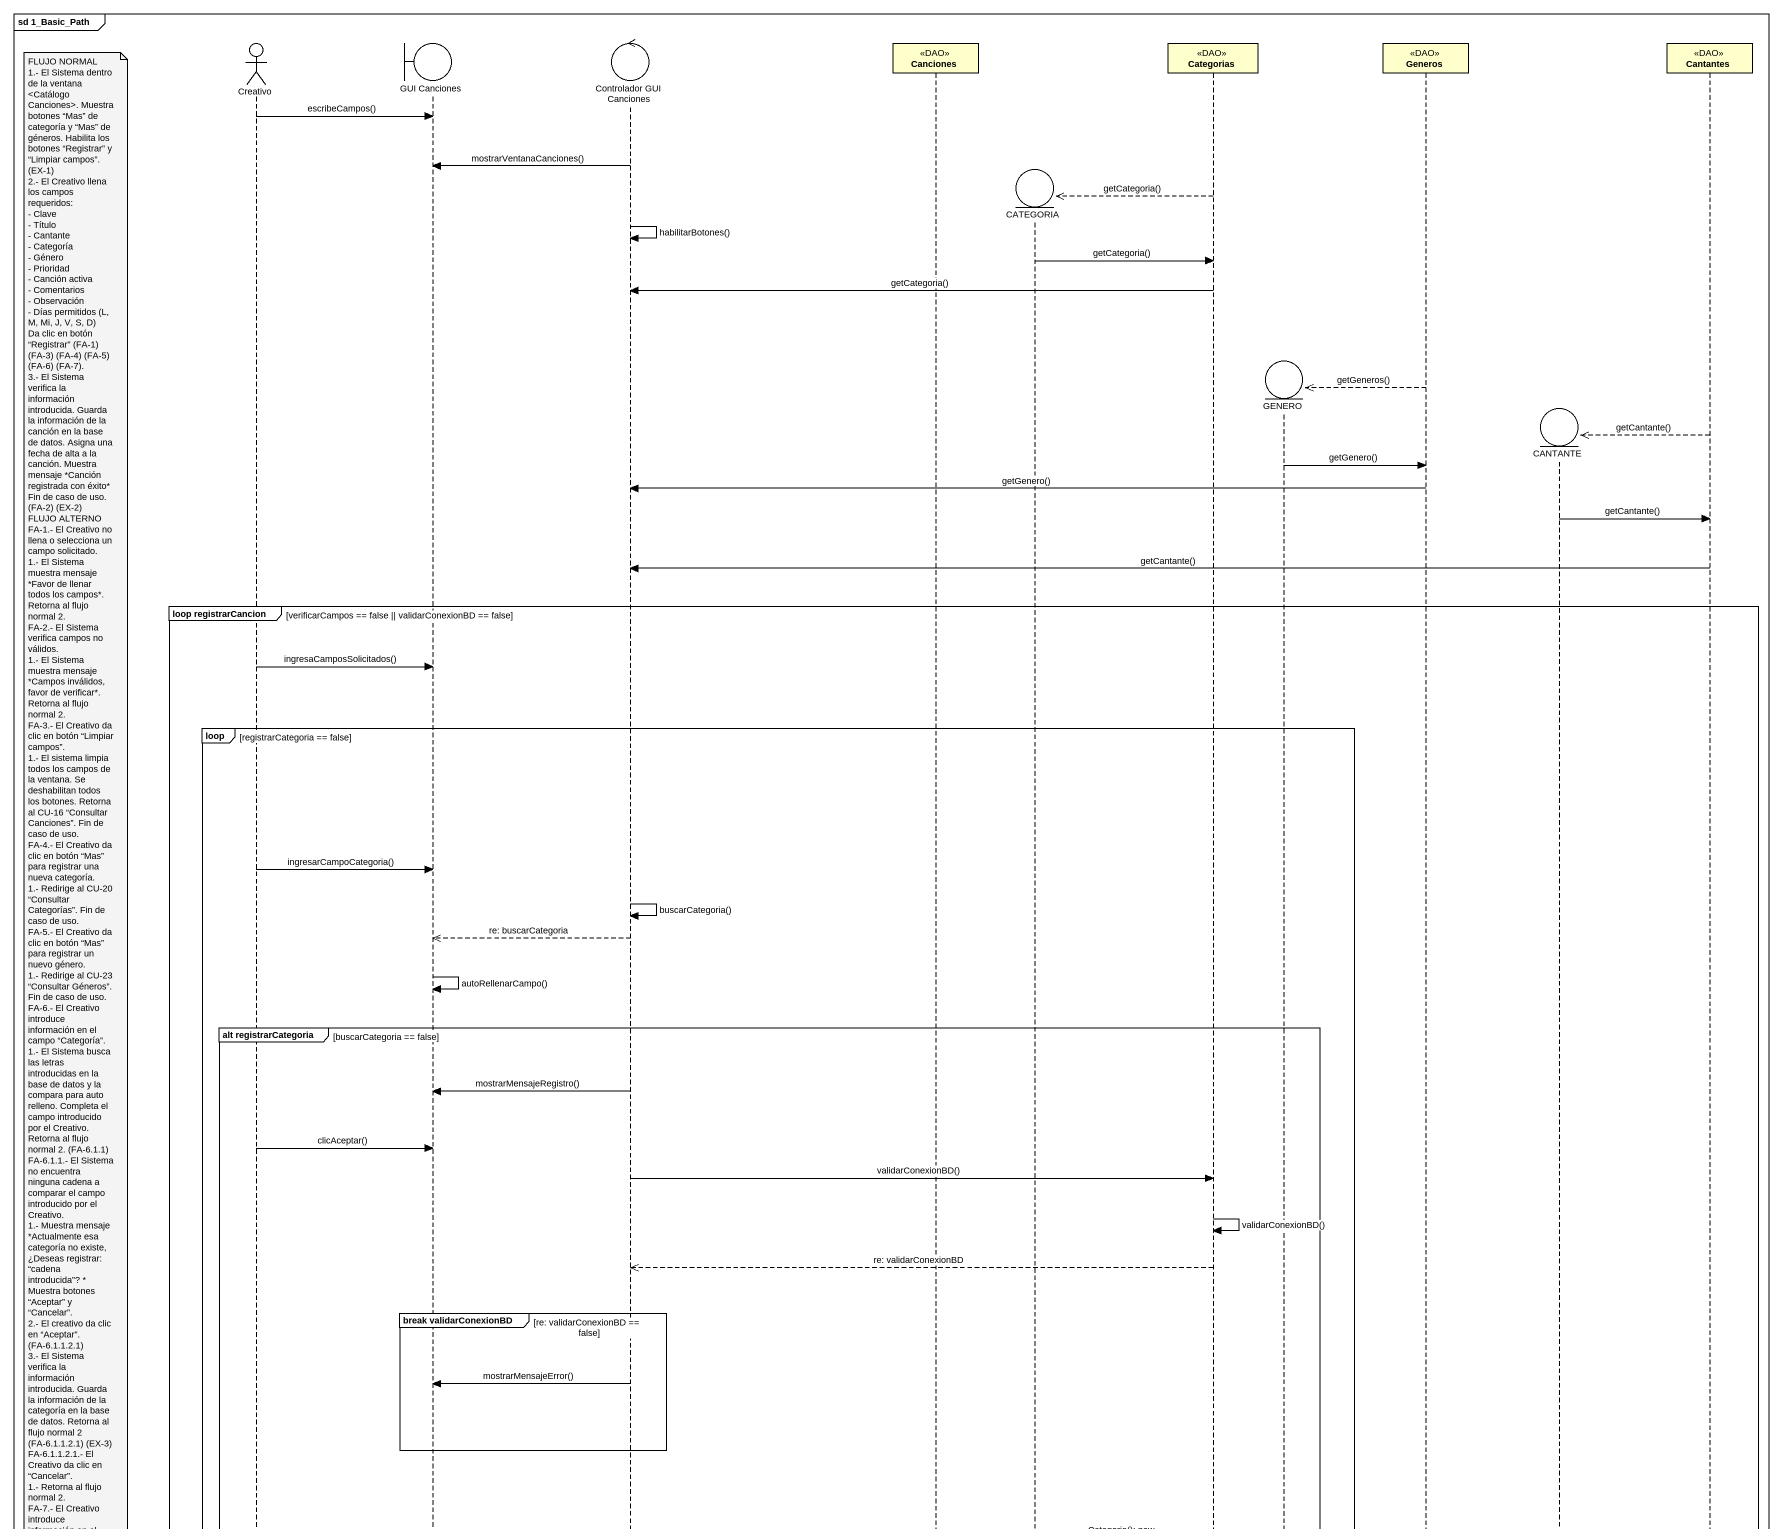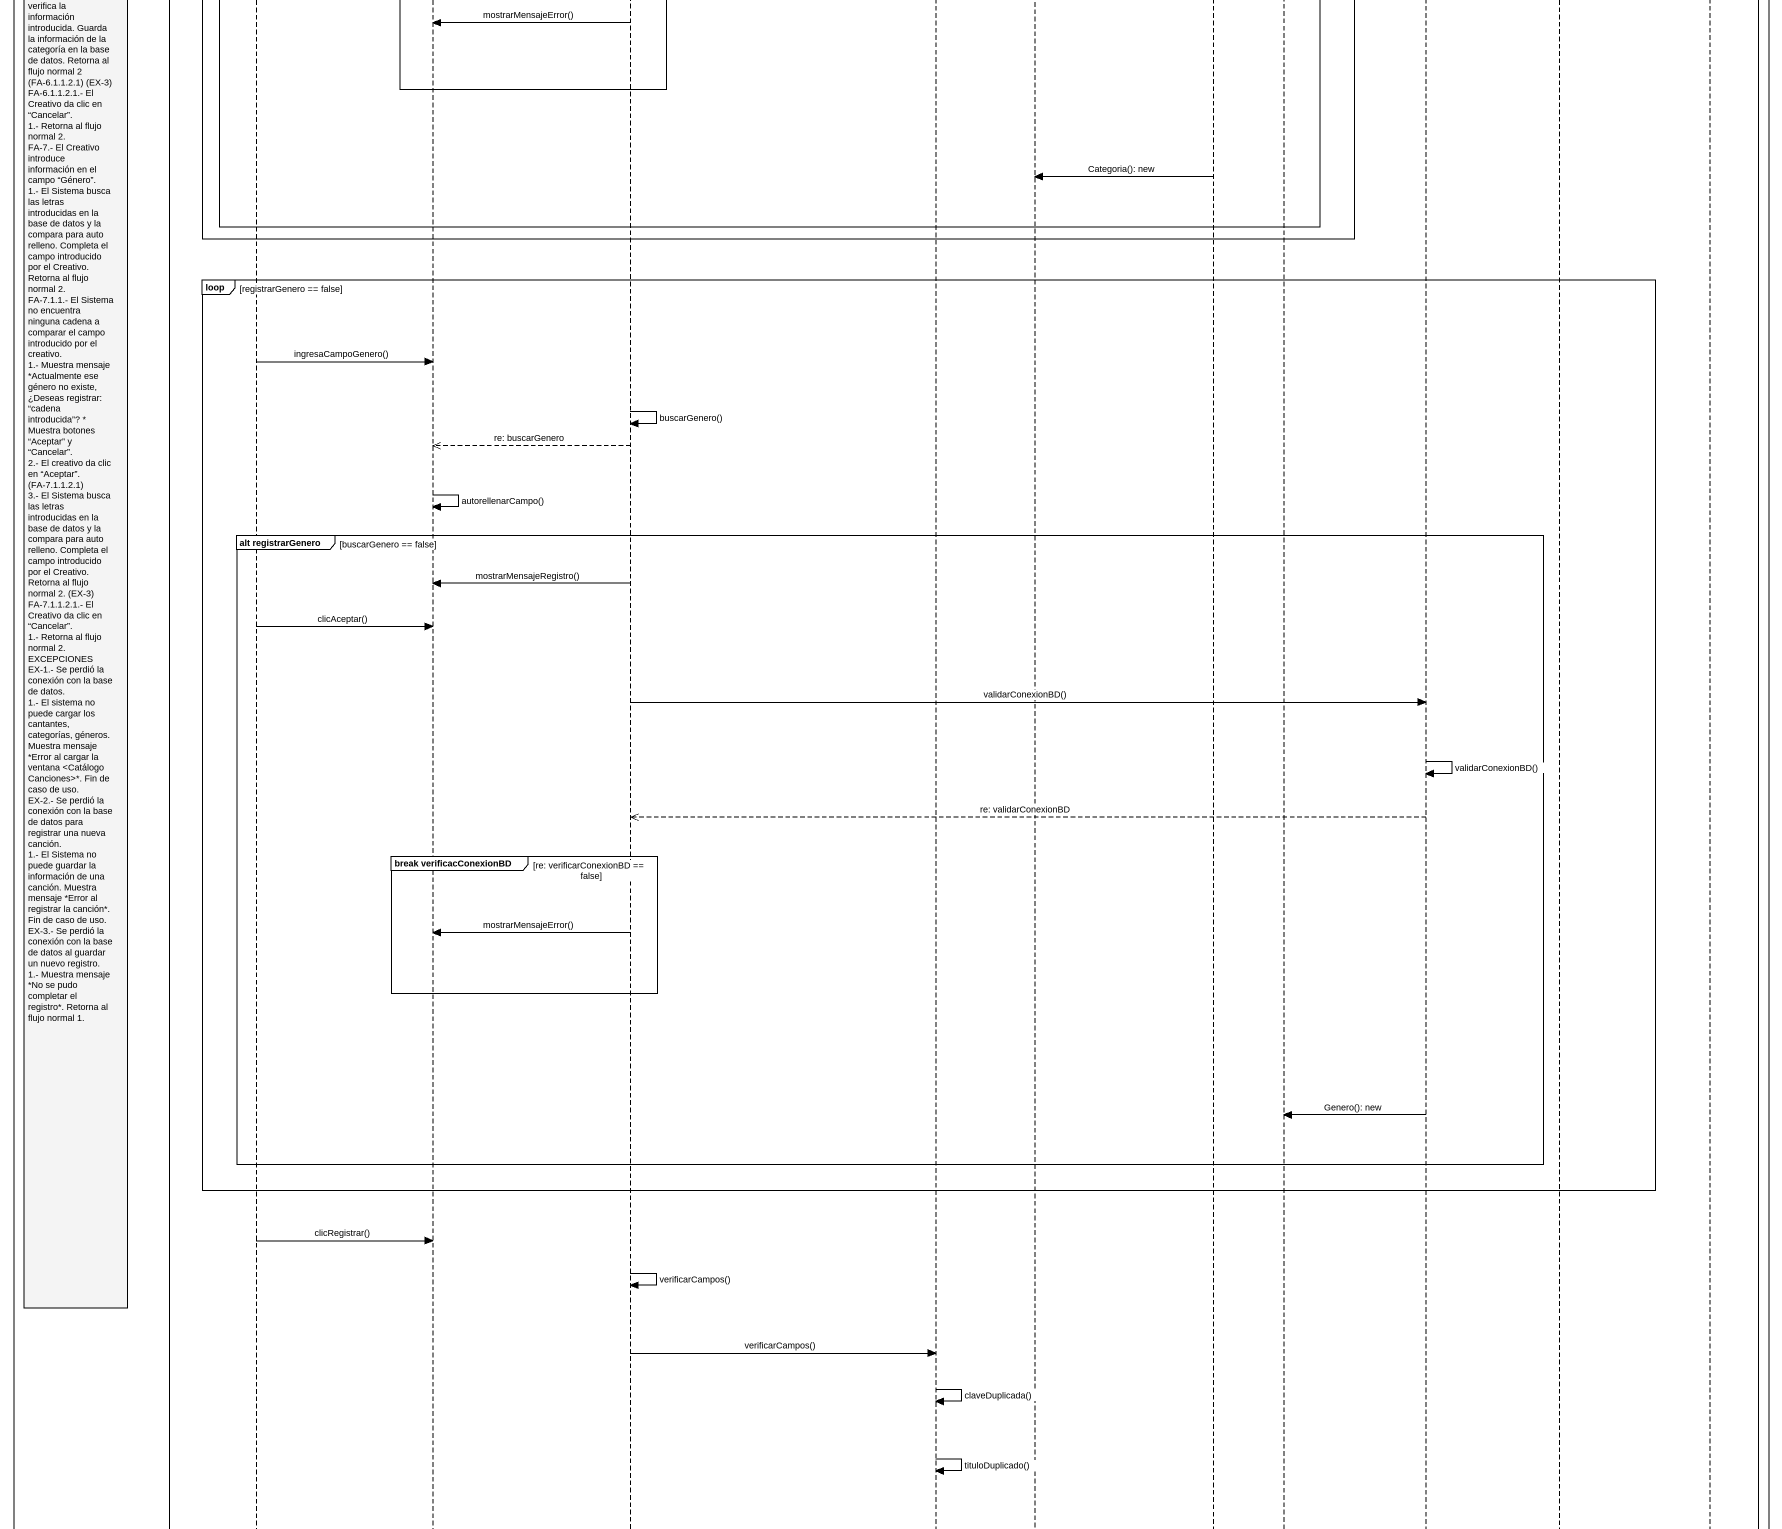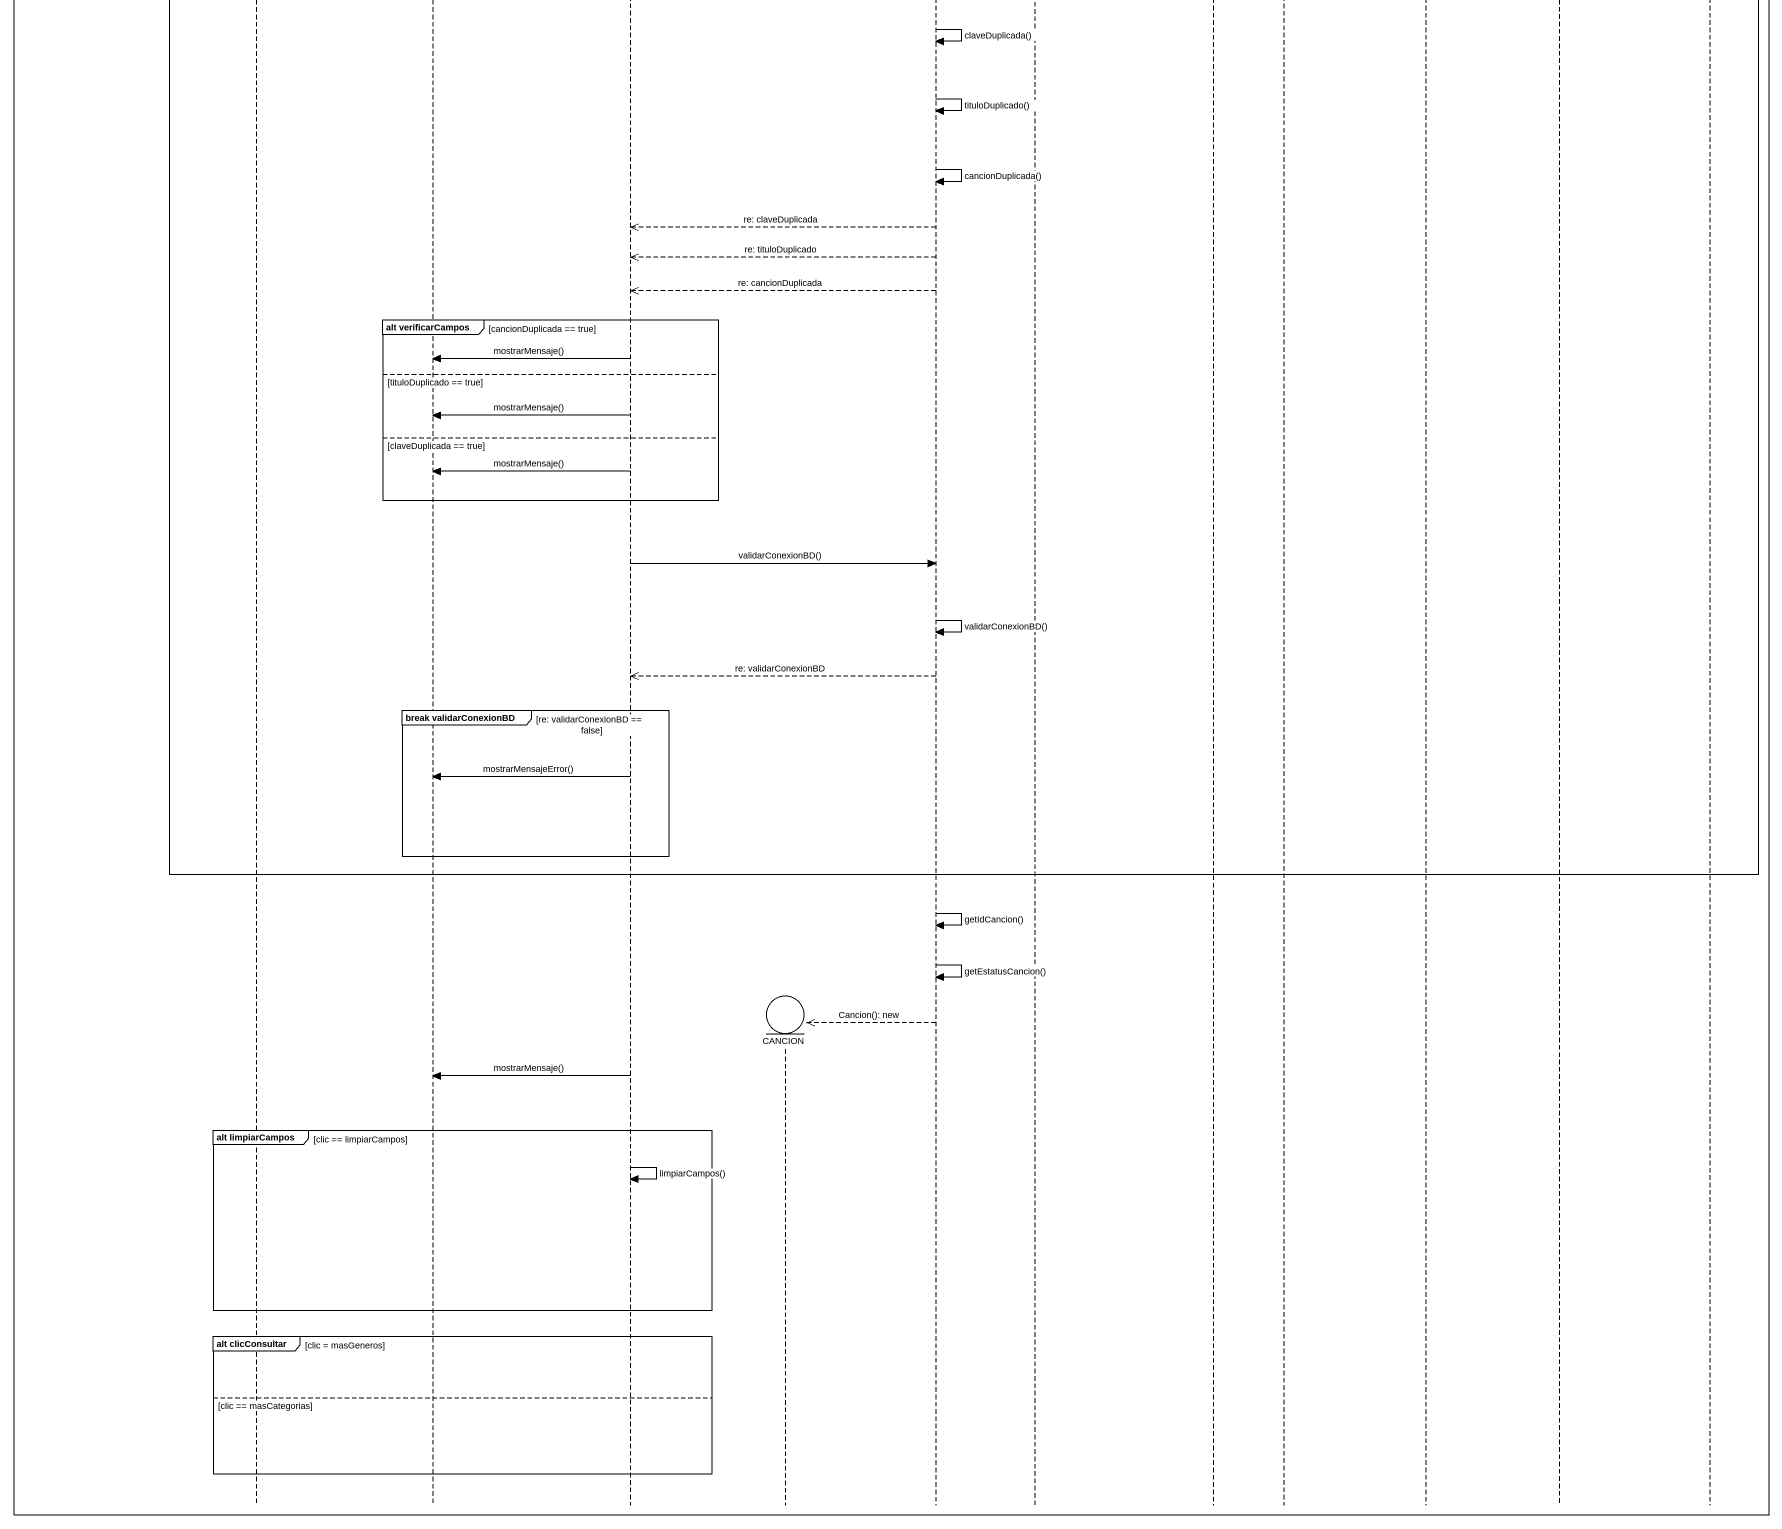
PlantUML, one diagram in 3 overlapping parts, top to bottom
@startuml
mainframe sd 1_Basic_Path
hide footbox
actor Creativo
boundary "GUI Canciones" as GUI_Canciones
control "Controlador GUI Canciones" as Controlador_GUI_Canciones
entity CANCION
participant Canciones <<DAO>>
entity CATEGORIA
participant Categorias <<DAO>>
entity GENERO
participant Generos <<DAO>>
entity CANTANTE
participant Cantantes <<DAO>>

Creativo -> GUI_Canciones : escribeCampos()
Controlador_GUI_Canciones -> GUI_Canciones : mostrarVentanaCanciones()
Categorias -->> CATEGORIA ** : getCategoria()
Controlador_GUI_Canciones -> Controlador_GUI_Canciones : habilitarBotones()
CATEGORIA -> Categorias : getCategoria()
Categorias -> Controlador_GUI_Canciones : getCategoria()
Generos -->> GENERO ** : getGeneros()
Cantantes -->> CANTANTE ** : getCantante()
GENERO -> Generos : getGenero()
Generos -> Controlador_GUI_Canciones : getGenero()
CANTANTE -> Cantantes : getCantante()
Cantantes -> Controlador_GUI_Canciones : getCantante()
group loop registrarCancion [verificarCampos == false || validarConexionBD == false]
  Creativo -> GUI_Canciones : ingresaCamposSolicitados()
  loop registrarCategoria == false
    Creativo -> GUI_Canciones : ingresarCampoCategoria()
    Controlador_GUI_Canciones -> Controlador_GUI_Canciones : buscarCategoria()
    Controlador_GUI_Canciones -->> GUI_Canciones : re: buscarCategoria
    GUI_Canciones -> GUI_Canciones : autoRellenarCampo()
    group alt registrarCategoria [buscarCategoria == false]
      Controlador_GUI_Canciones -> GUI_Canciones : mostrarMensajeRegistro()
      Creativo -> GUI_Canciones : clicAceptar()
      Controlador_GUI_Canciones -> Categorias : validarConexionBD()
      Categorias -> Categorias : validarConexionBD()
      Categorias -->> Controlador_GUI_Canciones : re: validarConexionBD
      group break validarConexionBD [re: validarConexionBD == false]
        note left of Creativo
          FLUJO NORMAL
          1.- El Sistema dentro de la ventana <Catálogo Canciones>. Muestra botones “Mas” de categoría y “Mas” de géneros. Habilita los botones “Registrar” y “Limpiar campos”. (EX-1)
          2.- El Creativo llena los campos requeridos:
          - Clave
          - Título
          - Cantante
          - Categoría
          - Género
          - Prioridad
          - Canción activa
          - Comentarios
          - Observación
          - Días permitidos (L, M, Mi, J, V, S, D)
          Da clic en botón “Registrar” (FA-1) (FA-3) (FA-4) (FA-5) (FA-6) (FA-7).
          3.- El Sistema verifica la información introducida. Guarda la información de la canción en la base de datos. Asigna una fecha de alta a la canción. Muestra mensaje *Canción registrada con éxito* Fin de caso de uso. (FA-2) (EX-2)
          FLUJO ALTERNO
          FA-1.- El Creativo no llena o selecciona un campo solicitado.
          1.- El Sistema muestra mensaje *Favor de llenar todos los campos*. Retorna al flujo normal 2.
          FA-2.- El Sistema verifica campos no válidos.
          1.- El Sistema muestra mensaje *Campos inválidos, favor de verificar*. Retorna al flujo normal 2.
          FA-3.- El Creativo da clic en botón “Limpiar campos”.
          1.- El sistema limpia todos los campos de la ventana. Se deshabilitan todos los botones. Retorna al CU-16 “Consultar Canciones”. Fin de caso de uso.
          FA-4.- El Creativo da clic en botón “Mas” para registrar una nueva categoría.
          1.- Redirige al CU-20 “Consultar Categorías”. Fin de caso de uso.
          FA-5.- El Creativo da clic en botón “Mas” para registrar un nuevo género.
          1.- Redirige al CU-23 “Consultar Géneros”. Fin de caso de uso.
          FA-6.- El Creativo introduce información en el campo “Categoría”.
          1.- El Sistema busca las letras introducidas en la base de datos y la compara para auto relleno. Completa el campo introducido por el Creativo. Retorna al flujo normal 2. (FA-6.1.1)
          FA-6.1.1.- El Sistema no encuentra ninguna cadena a comparar el campo introducido por el Creativo.
          1.- Muestra mensaje *Actualmente esa categoría no existe, ¿Deseas registrar: “cadena introducida”? * Muestra botones “Aceptar” y “Cancelar”.
          2.- El creativo da clic en “Aceptar”. (FA-6.1.1.2.1)
          3.- El Sistema verifica la información introducida. Guarda la información de la categoría en la base de datos. Retorna al flujo normal 2 (FA-6.1.1.2.1) (EX-3)
          FA-6.1.1.2.1.- El Creativo da clic en “Cancelar”.
          1.- Retorna al flujo normal 2.
          FA-7.- El Creativo introduce información en el campo “Género”.
          1.- El Sistema busca las letras introducidas en la base de datos y la compara para auto relleno. Completa el campo introducido por el Creativo. Retorna al flujo normal 2.
          FA-7.1.1.- El Sistema no encuentra ninguna cadena a comparar el campo introducido por el creativo.
          1.- Muestra mensaje *Actualmente ese género no existe, ¿Deseas registrar: “cadena introducida”? * Muestra botones “Aceptar” y “Cancelar”.
          2.- El creativo da clic en “Aceptar”. (FA-7.1.1.2.1)
          3.- El Sistema busca las letras introducidas en la base de datos y la compara para auto relleno. Completa el campo introducido por el Creativo. Retorna al flujo normal 2. (EX-3)
          FA-7.1.1.2.1.- El Creativo da clic en “Cancelar”.
          1.- Retorna al flujo normal 2.
          EXCEPCIONES
          EX-1.- Se perdió la conexión con la base de datos.
          1.- El sistema no puede cargar los cantantes, categorías, géneros. Muestra mensaje *Error al cargar la ventana <Catálogo Canciones>*. Fin de caso de uso.
          EX-2.- Se perdió la conexión con la base de datos para registrar una nueva canción.
          1.- El Sistema no puede guardar la información de una canción. Muestra mensaje *Error al registrar la canción*. Fin de caso de uso.
          EX-3.- Se perdió la conexión con la base de datos al guardar un nuevo registro.
          1.- Muestra mensaje *No se pudo completar el registro*. Retorna al flujo normal 1.
        end note
        Controlador_GUI_Canciones -> GUI_Canciones : mostrarMensajeError()
      end
      Categorias -> CATEGORIA : Categoria(): new
    end
  end
  loop registrarGenero == false
    Creativo -> GUI_Canciones : ingresaCampoGenero()
    Controlador_GUI_Canciones -> Controlador_GUI_Canciones : buscarGenero()
    Controlador_GUI_Canciones -->> GUI_Canciones : re: buscarGenero
    GUI_Canciones -> GUI_Canciones : autorellenarCampo()
    group alt registrarGenero [buscarGenero == false]
      Controlador_GUI_Canciones -> GUI_Canciones : mostrarMensajeRegistro()
      Creativo -> GUI_Canciones : clicAceptar()
      Controlador_GUI_Canciones -> Generos : validarConexionBD()
      Generos -> Generos : validarConexionBD()
      Generos -->> Controlador_GUI_Canciones : re: validarConexionBD
      group break verificacConexionBD [re: verificarConexionBD == false]
        Controlador_GUI_Canciones -> GUI_Canciones : mostrarMensajeError()
      end
      Generos -> GENERO : Genero(): new
    end
  end
  Creativo -> GUI_Canciones : clicRegistrar()
  Controlador_GUI_Canciones -> Controlador_GUI_Canciones : verificarCampos()
  Controlador_GUI_Canciones -> Canciones : verificarCampos()
  Canciones -> Canciones : claveDuplicada()
  Canciones -> Canciones : tituloDuplicado()
  Canciones -> Canciones : cancionDuplicada()
  Canciones -->> Controlador_GUI_Canciones : re: claveDuplicada
  Canciones -->> Controlador_GUI_Canciones : re: tituloDuplicado
  Canciones -->> Controlador_GUI_Canciones : re: cancionDuplicada
  group alt verificarCampos [cancionDuplicada == true]
    Controlador_GUI_Canciones -> GUI_Canciones : mostrarMensaje()
  else tituloDuplicado == true
    Controlador_GUI_Canciones -> GUI_Canciones : mostrarMensaje()
  else claveDuplicada == true
    Controlador_GUI_Canciones -> GUI_Canciones : mostrarMensaje()
  end
  Controlador_GUI_Canciones -> Canciones : validarConexionBD()
  Canciones -> Canciones : validarConexionBD()
  Canciones -->> Controlador_GUI_Canciones : re: validarConexionBD
  group break validarConexionBD [re: validarConexionBD == false]
    Controlador_GUI_Canciones -> GUI_Canciones : mostrarMensajeError()
  end
end
Canciones -> Canciones : getIdCancion()
Canciones -> Canciones : getEstatusCancion()
Canciones -->> CANCION ** : Cancion(): new
Controlador_GUI_Canciones -> GUI_Canciones : mostrarMensaje()
group alt limpiarCampos [clic == limpiarCampos]
  Controlador_GUI_Canciones -> Controlador_GUI_Canciones : limpiarCampos()
end
group alt clicConsultar [clic = masGeneros]
else clic == masCategorias
end
@enduml
